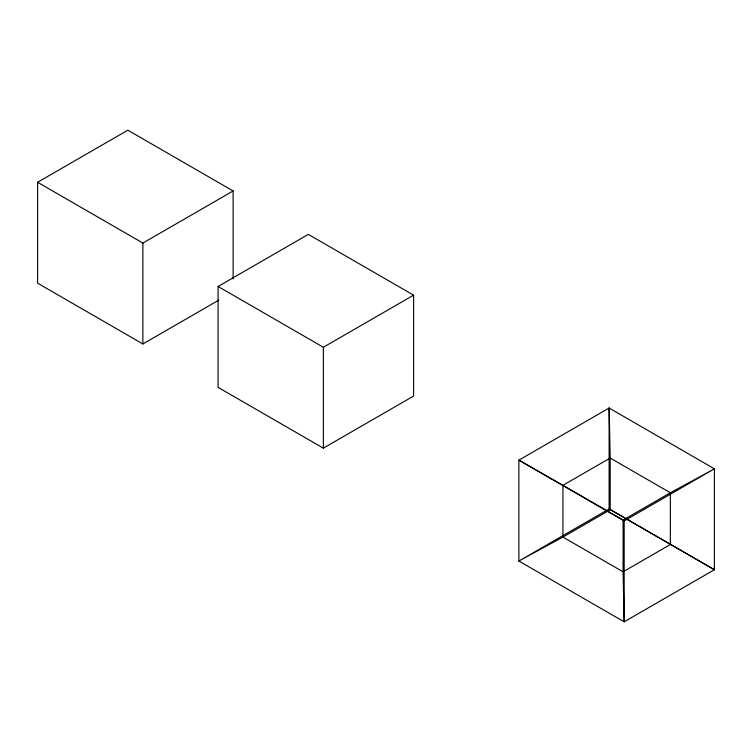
<?xml version="1.0" encoding="UTF-8"?>
<svg xmlns="http://www.w3.org/2000/svg" width="752" height="752" viewBox="0 0 752 752"><rect width="100%" height="100%" fill="white"/><g stroke="black" fill="none" stroke-linecap="round" stroke-linejoin="round"><path stroke-width="1.13" d="M218.926 300.057L142.88 343.955L37.6 283.175L37.6 182.275L127.84 130.181L233.12 190.961L233.12 278.954M37.6 182.275L142.88 243.056L233.12 190.961M218.08 286.474L308.32 234.38L413.6 295.16L413.6 396.06L323.36 448.154L218.08 387.374L218.08 286.474L323.36 347.255L413.6 295.16M323.36 347.255L323.36 448.154M142.88 243.056L142.88 343.955M609.12 408.045L518.88 460.139L518.88 561.039L624.16 621.819L714.4 569.725L714.4 468.825L609.12 408.045L609.12 508.944L714.4 569.725L609.12 508.944L518.88 561.039L562.928 537.088L610.192 509.8L610.192 458.043L609.12 408.045M610.192 458.043L562.928 485.331L518.88 460.139L624.16 520.92L714.4 468.825L670.352 492.776L623.088 520.064L562.928 485.331L562.928 537.088L623.088 571.821L624.16 621.819L624.16 520.92L623.088 520.064L623.088 571.821L670.352 544.533L670.352 492.776L610.192 458.043"/></g></svg>
